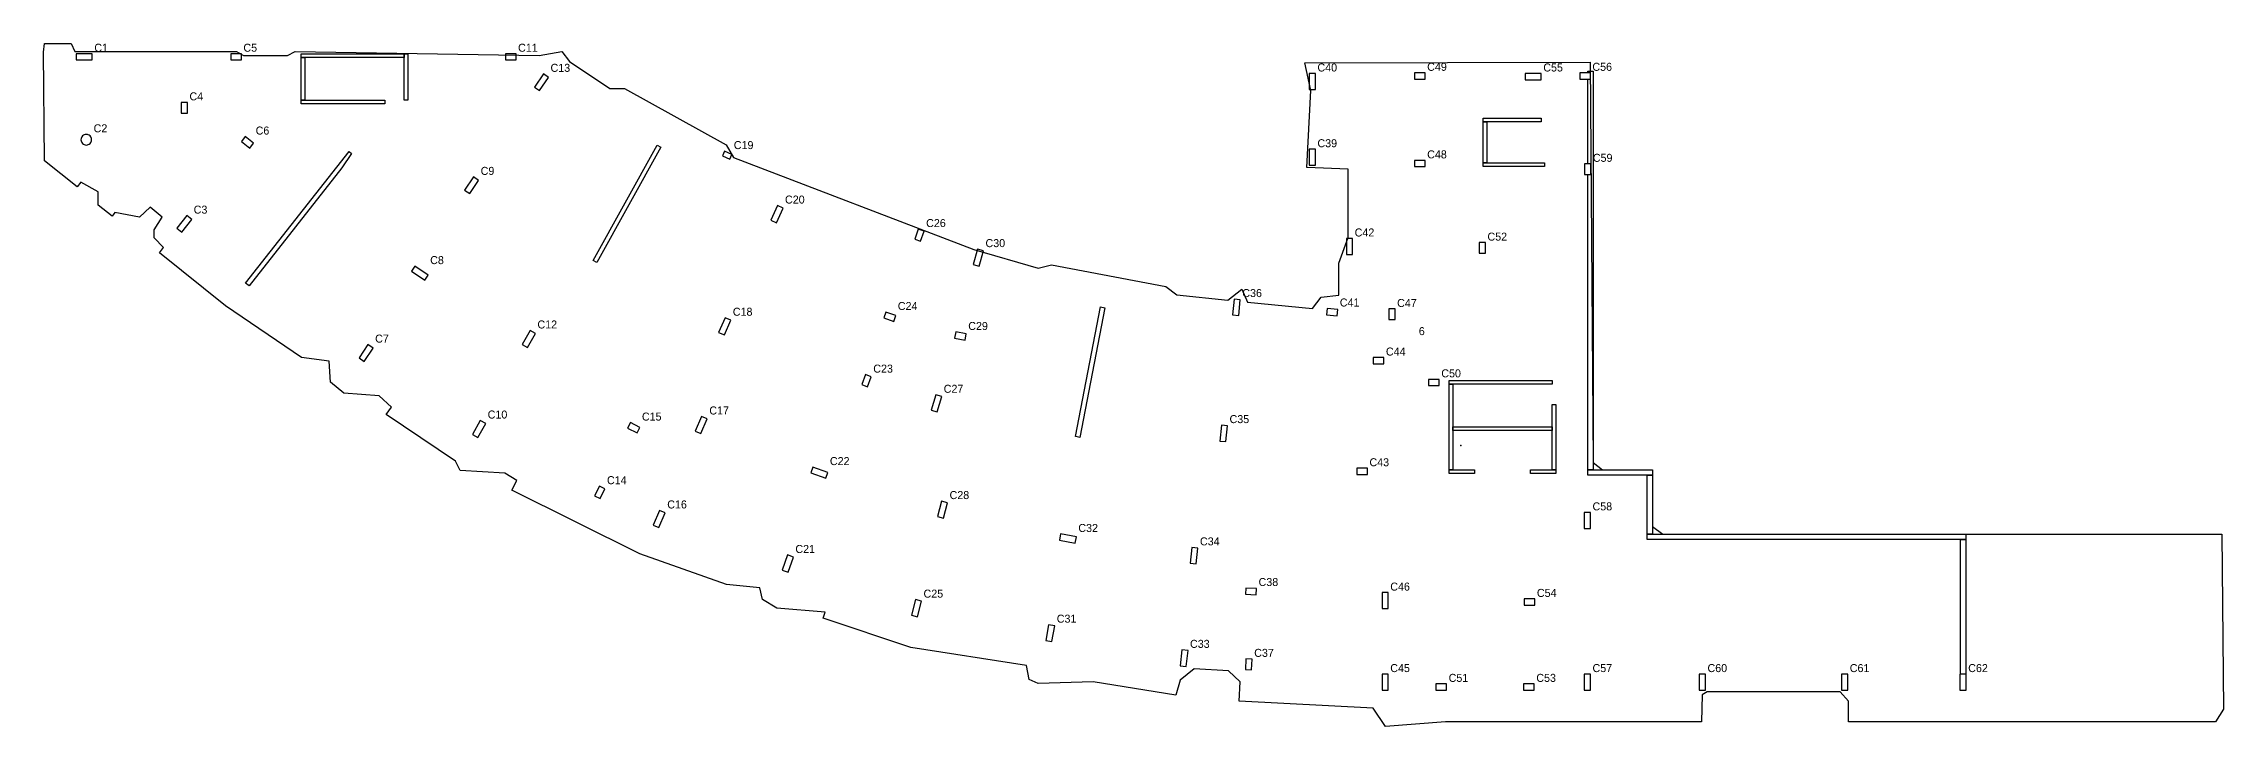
# Model space of a CAD drawing. Header units: inches. Extents: x 3290 to 9617, y 5313 to 56300.
# Drawn here: x 3290 to 8193, y 13497 to 15032 of the extents above; entities that cross this region are included whole.
import ezdxf

# ---------------------------------------------------------------- set-up
doc = ezdxf.new("R2010")
doc.units = ezdxf.units.IN
for name, color, linetype in [('BOUNDARY', 1, 'Continuous'), ('COL-LABEL', 2, 'Continuous'), ('COLS', 2, 'Continuous'), ('DATUM', 7, 'Continuous'), ('FLOOR NUMBER', 3, 'Continuous'), ('WALL', 4, 'Continuous')]:
    doc.layers.add(name, color=color, linetype=linetype)

msp = doc.modelspace()

# ---------------------------------------------------------------- linework, layer by layer
at = {"layer": 'BOUNDARY'}
msp.add_lwpolyline([(3290.3, 15013.1), (3292, 15032.3), (3352.1, 15032.3), (3360.3, 15014.9), (3724.2, 15014.9), (3740, 15005.9), (3839, 15005.9), (3856.2, 15014.9), (4405, 15005.9), (4456.2, 15014.9), (4473.4, 14992.4), (4563.5, 14931.2), (4597.2, 14931.5), (4825.6, 14804.7), (4842, 14776.4), (5382.9, 14569.7), (5527.6, 14527.2), (5557.6, 14535.2), (5814.1, 14485.8), (5839.1, 14467.3), (5953.5, 14455.7), (5985.1, 14480.3), (5998.1, 14451.2), (6144.3, 14436.4), (6163.7, 14462.3), (6203.3, 14466.5), (6203.3, 14538.5), (6224.2, 14596.2), (6224.2, 14750.3), (6131.8, 14753.7), (6140.8, 14927), (6127, 14989), (6768.6, 14990.3), (6775.3, 14090.3), (6796.4, 14074.1), (6909.1, 14074.1), (6909.1, 13946.3), (6931.9, 13929.2), (8189.3, 13929.2), (8193.1, 13535.9), (8175.1, 13507.1), (7349.6, 13507.1), (7349.6, 13553.9), (7331.3, 13574.5), (7031.8, 13574.5), (7020.5, 13568.3), (7019.3, 13507.1), (6443.2, 13507.1), (6308.1, 13497.1), (6280.6, 13538.4), (5979, 13554), (5981.4, 13597), (5955.7, 13622.4), (5877.9, 13626.7), (5846.6, 13600.9), (5836.7, 13567.5), (5651, 13597.6), (5527, 13593.2), (5507.3, 13602.6), (5501.2, 13634.3), (5240.8, 13674.2), (5043.5, 13740.8), (5048.1, 13753.9), (4939.2, 13763.1), (4907.3, 13782.6), (4901.2, 13808.3), (4826.2, 13816.1), (4631.1, 13885), (4343.7, 14028.5), (4354.6, 14050.1), (4328, 14066.3), (4227, 14072.1), (4216.4, 14093.5), (4061, 14198), (4072.5, 14215), (4045.2, 14240.3), (3965.9, 14246.3), (3935.3, 14271.2), (3932.5, 14318.1), (3870.2, 14326.5), (3699.1, 14442.8), (3550.8, 14561.7), (3560.1, 14573.5), (3539.3, 14595.9), (3539.3, 14613.9), (3557.3, 14642.4), (3529.7, 14664.5), (3505.9, 14642.3), (3450.8, 14652.6), (3444.4, 14644.5), (3413.3, 14669), (3413.3, 14699), (3373.7, 14720.5), (3365.6, 14710.2), (3292.3, 14769)], close=True, dxfattribs=at)
at = {"layer": 'COLS'}
for points in [[(3363.9, 15009.5), (3363.9, 14995.5), (3399.9, 14995.5), (3399.9, 15009.5)], [(3735.2, 14995.5), (3735.2, 15009.5), (3711.2, 15009.5), (3711.2, 14995.5)], [(4353, 14995.5), (4353, 15009.5), (4329, 15009.5), (4329, 14995.5)], [(4394.2, 14934.5), (4405.8, 14926.6), (4426, 14956.4), (4414.4, 14964.3)], [(6150.9, 14965.1), (6136.9, 14965.1), (6136.9, 14929.1), (6150.9, 14929.1)], [(6397.7, 14952.6), (6397.7, 14966.6), (6373.7, 14966.6), (6373.7, 14952.6)], [(6658.9, 14951.1), (6658.9, 14965.1), (6622.9, 14965.1), (6622.9, 14951.1)], [(6769.3, 14952.6), (6769.3, 14966.6), (6745.3, 14966.6), (6745.3, 14952.6)], [(3599.9, 14876.2), (3613.9, 14876.2), (3613.9, 14900.2), (3599.9, 14900.2)], [(3398.3, 14816.3), (3398.1, 14818.6), (3397.4, 14820.9), (3396.3, 14822.9), (3394.8, 14824.8), (3393, 14826.2), (3390.9, 14827.4), (3388.7, 14828), (3386.3, 14828.3), (3384, 14828), (3381.7, 14827.4), (3379.7, 14826.2), (3377.8, 14824.8), (3376.4, 14822.9), (3375.2, 14820.9), (3374.6, 14818.6), (3374.3, 14816.3), (3374.6, 14813.9), (3375.2, 14811.7), (3376.4, 14809.6), (3377.8, 14807.8), (3379.7, 14806.3), (3381.7, 14805.2), (3384, 14804.5), (3386.3, 14804.3), (3388.7, 14804.5), (3390.9, 14805.2), (3393, 14806.3), (3394.8, 14807.8), (3396.3, 14809.6), (3397.4, 14811.7), (3398.1, 14813.9)], [(3754, 14797.4), (3762.7, 14808.4), (3743.8, 14823.3), (3735.2, 14812.3)], [(4821.8, 14790.6), (4816.9, 14779.6), (4833.4, 14772.3), (4838.2, 14783.3)], [(6150.9, 14794.8), (6136.9, 14794.8), (6136.9, 14758.8), (6150.9, 14758.8)], [(6397.7, 14755.7), (6397.7, 14769.7), (6373.7, 14769.7), (6373.7, 14755.7)], [(6770.3, 14762), (6756.3, 14762), (6756.3, 14738), (6770.3, 14738)], [(4237, 14702.8), (4248.6, 14695), (4268.8, 14724.8), (4257.2, 14732.6)], [(4926, 14635.2), (4938.7, 14629.5), (4953.4, 14662.4), (4940.6, 14668.1)], [(3590.2, 14617.2), (3601.2, 14608.6), (3623.4, 14636.9), (3612.4, 14645.5)], [(5270.8, 14610.5), (5257.7, 14615.3), (5249.5, 14592.7), (5262.6, 14587.9)], [(5380.9, 14535.6), (5394.3, 14531.8), (5404.3, 14566.4), (5390.8, 14570.2)], [(6234.6, 14594.1), (6220.6, 14594.1), (6220.6, 14558.1), (6234.6, 14558.1)], [(6533.3, 14584.8), (6519.3, 14584.8), (6519.3, 14560.8), (6533.3, 14560.8)], [(4147.5, 14500.3), (4155.3, 14511.9), (4125.5, 14532), (4117.6, 14520.4)], [(4808.6, 14383), (4821.4, 14377.3), (4836, 14410.2), (4823.2, 14415.9)], [(5184.6, 14428.8), (5179.8, 14415.7), (5202.4, 14407.5), (5207.1, 14420.6)], [(5964.4, 14422.1), (5978.3, 14420.7), (5981.9, 14456.5), (5968, 14457.9)], [(6199.8, 14420.3), (6201.2, 14434.3), (6177.3, 14436.7), (6175.9, 14422.8)], [(6316.1, 14411.6), (6330.1, 14411.6), (6330.1, 14435.6), (6316.1, 14435.6)], [(4366.5, 14356.1), (4378.7, 14349.1), (4396.5, 14380.4), (4384.4, 14387.3)], [(5362.9, 14365.6), (5365.5, 14379.4), (5341.9, 14383.9), (5339.3, 14370.1)], [(3999.8, 14325.6), (4011.4, 14317.8), (4031.5, 14347.6), (4019.9, 14355.5)], [(6304.9, 14312.4), (6304.9, 14326.4), (6280.9, 14326.4), (6280.9, 14312.4)], [(5151.9, 14283.2), (5138.7, 14288), (5130.5, 14265.5), (5143.7, 14260.7)], [(6429.5, 14263.4), (6429.5, 14277.4), (6405.5, 14277.4), (6405.5, 14263.4)], [(5286.9, 14208.1), (5300.4, 14204.2), (5310.3, 14238.8), (5296.9, 14242.7)], [(4254.6, 14153.5), (4266.8, 14146.6), (4284.6, 14177.8), (4272.4, 14184.8)], [(4625.2, 14157), (4631.5, 14169.5), (4610, 14180.2), (4603.7, 14167.7)], [(4756, 14160.8), (4768.8, 14155.3), (4783.1, 14188.3), (4770.3, 14193.9)], [(5935.7, 14138.7), (5949.6, 14137.3), (5953.2, 14173.1), (5939.3, 14174.5)], [(5049.7, 14055.1), (5054.3, 14068.3), (5020.3, 14080.1), (5015.7, 14066.9)], [(6267.9, 14063.5), (6267.9, 14077.5), (6243.9, 14077.5), (6243.9, 14063.5)], [(4552.9, 14030.9), (4540.4, 14037.2), (4529.7, 14015.7), (4542.2, 14009.5)], [(4661.4, 13949.6), (4674.2, 13944), (4688.5, 13977.1), (4675.6, 13982.6)], [(5300.8, 13968.9), (5314.3, 13965.3), (5323.5, 14000.1), (5310, 14003.7)], [(6755.6, 13942.3), (6769.6, 13942.3), (6769.6, 13978.3), (6755.6, 13978.3)], [(5610.5, 13909.3), (5613.1, 13923.1), (5577.7, 13929.7), (5575.1, 13915.9)], [(4951.7, 13848.5), (4964.9, 13843.9), (4976.7, 13877.9), (4963.5, 13882.5)], [(5868.8, 13863.8), (5882.7, 13862.3), (5886.7, 13898.1), (5872.8, 13899.6)], [(5242.1, 13747.3), (5255.6, 13743.8), (5264.9, 13778.6), (5251.3, 13782.1)], [(6017.7, 13792.9), (6018.5, 13806.9), (5994.5, 13808.2), (5993.7, 13794.2)], [(6300.7, 13761.9), (6314.7, 13761.9), (6314.7, 13797.9), (6300.7, 13797.9)], [(6644.5, 13769.7), (6644.5, 13783.7), (6620.5, 13783.7), (6620.5, 13769.7)], [(5544.2, 13690.4), (5558, 13687.8), (5564.6, 13723.2), (5550.8, 13725.8)], [(5846.4, 13633.4), (5860.3, 13631.9), (5864.3, 13667.7), (5850.4, 13669.2)], [(6008.7, 13648.1), (5994.7, 13648.9), (5993.4, 13625), (6007.4, 13624.2)], [(6300.7, 13578.7), (6314.7, 13578.7), (6314.7, 13614.7), (6300.7, 13614.7)], [(6446, 13578.7), (6446, 13592.7), (6422, 13592.7), (6422, 13578.7)], [(6643.2, 13578.7), (6643.2, 13592.7), (6619.2, 13592.7), (6619.2, 13578.7)], [(6755.6, 13578.7), (6769.6, 13578.7), (6769.6, 13614.7), (6755.6, 13614.7)], [(7014.2, 13578.7), (7028.2, 13578.7), (7028.2, 13614.7), (7014.2, 13614.7)], [(7334.2, 13578.7), (7348.2, 13578.7), (7348.2, 13614.7), (7334.2, 13614.7)], [(7600.6, 13578.7), (7614.6, 13578.7), (7614.6, 13614.7), (7600.6, 13614.7)]]:
    msp.add_lwpolyline(points, close=True, dxfattribs=at)
at = {"layer": 'DATUM'}
msp.add_point((6477.6, 14128.8), dxfattribs=at)
at = {"layer": 'WALL'}
for points in [[(4101.5, 15001.1), (4051.8, 15001.1), (3869.5, 15001.1), (3869.5, 15009.1), (4101.5, 15009.1)], [(4101.5, 14905.1), (4101.5, 14953.4), (4101.5, 15009.1), (4109.5, 15009.1), (4109.5, 14905.1)], [(3877.5, 14905.1), (3869.5, 14905.1), (3869.5, 15001.1), (3877.5, 15001.1)], [(6763.3, 14074.1), (6763.3, 14217.9), (6763.3, 14738), (6770.3, 14738), (6770.3, 14762), (6763.3, 14762), (6763.3, 14952.6), (6769.3, 14952.6), (6769.3, 14966.6), (6763.3, 14966.6), (6763.3, 14970.1), (6775.3, 14970.1), (6775.3, 14074.1)], [(4036.5, 14897.1), (4028.1, 14897.1), (3869.5, 14897.1), (3869.5, 14905.1), (4057.5, 14905.1), (4057.5, 14897.1)], [(6658.3, 14856.3), (6653.2, 14856.3), (6528.2, 14856.3), (6528.2, 14864.3), (6658.3, 14864.3)], [(6528.2, 14764.3), (6528.2, 14848.3), (6528.2, 14856.3), (6536.2, 14856.3), (6536.2, 14764.3)], [(3752.4, 14487.7), (3744.1, 14493.3), (3977.4, 14789.6), (3982.9, 14785.2), (3961, 14752.7)], [(4534.8, 14539.9), (4526.1, 14544.8), (4670.1, 14804.1), (4678.9, 14799.2)], [(6639.7, 14756.3), (6536.2, 14756.3), (6528.2, 14756.3), (6528.2, 14764.3), (6666.3, 14764.3), (6666.3, 14756.3)], [(5620.9, 14146.9), (5615.3, 14148), (5611.1, 14148.8), (5667.2, 14440.1), (5677, 14438.2)], [(6683.3, 14266.7), (6639.7, 14266.7), (6451.7, 14266.7), (6451.7, 14274.7), (6683.3, 14274.7)], [(6451.7, 14073.7), (6451.7, 14086.6), (6451.7, 14266.7), (6459.7, 14266.7), (6459.7, 14073.7)], [(6691.3, 14073.7), (6683.3, 14073.7), (6683.3, 14220.7), (6691.3, 14220.7)], [(6565.7, 14162.7), (6565.7, 14162.7), (6459.7, 14162.7), (6459.7, 14170.7), (6683.3, 14170.7), (6683.3, 14162.7)], [(6459.7, 14065.7), (6451.7, 14065.7), (6451.7, 14073.7), (6508.7, 14073.7), (6508.7, 14065.7)], [(6666.6, 14065.7), (6639.7, 14065.7), (6634.3, 14065.7), (6634.3, 14073.7), (6691.3, 14073.7), (6691.3, 14065.7)], [(6897.1, 14062.1), (6855.4, 14062.1), (6763.3, 14062.1), (6763.3, 14074.1), (6909.1, 14074.1), (6909.1, 14062.1)], [(6909.1, 13929.1), (6897.1, 13929.1), (6897.1, 14062.1), (6909.1, 14062.1)], [(7189, 13917.1), (7181.8, 13917.1), (6897.1, 13917.1), (6897.1, 13929.1), (7613.6, 13929.1), (7613.6, 13917.1)], [(7601.6, 13614.7), (7601.6, 13797.6), (7601.6, 13917.1), (7613.6, 13917.1), (7613.6, 13614.7)]]:
    msp.add_lwpolyline(points, close=True, dxfattribs=at)

# ---------------------------------------------------------------- texts
at = {"layer": 'COL-LABEL'}
for s, p in [('C1', (3404.4, 15014)), ('C5', (3739.7, 15014)), ('C11', (4357.5, 15014)), ('C13', (4430.5, 14968.8)), ('C40', (6155.4, 14969.6)), ('C49', (6402.2, 14971.1)), ('C55', (6663.4, 14969.6)), ('C56', (6773.8, 14971.1)), ('C4', (3618.4, 14904.7)), ('C2', (3402.8, 14832.8)), ('C6', (3767.2, 14827.8)), ('C19', (4842.7, 14795.1)), ('C39', (6155.4, 14799.3)), ('C48', (6402.2, 14774.2)), ('C59', (6774.8, 14766.5)), ('C9', (4273.3, 14737.1)), ('C3', (3627.9, 14650)), ('C20', (4957.9, 14672.6)), ('C26', (5275.3, 14619.8)), ('C42', (6239.1, 14598.6)), ('C30', (5408.8, 14574.7)), ('C52', (6537.8, 14589.3)), ('C8', (4159.8, 14536.5)), ('C36', (5986.4, 14462.4)), ('C18', (4840.5, 14420.4)), ('C24', (5211.6, 14433.3)), ('C41', (6205.7, 14441.2)), ('C47', (6334.6, 14440.1)), ('C7', (4036, 14360)), ('C12', (4401, 14391.8)), ('C29', (5370, 14388.4)), ('C44', (6309.4, 14330.9)), ('C23', (5156.4, 14292.5)), ('C50', (6434, 14281.9)), ('C27', (5314.8, 14247.2)), ('C10', (4289.1, 14189.3)), ('C15', (4636, 14184.7)), ('C17', (4787.6, 14198.4)), ('C35', (5957.7, 14179)), ('C22', (5058.8, 14084.6)), ('C43', (6272.4, 14082)), ('C14', (4557.4, 14041.7)), ('C28', (5328, 14008.2)), ('C16', (4693, 13987.1)), ('C58', (6774.1, 13982.8)), ('C32', (5617.6, 13934.2)), ('C21', (4981.2, 13887)), ('C34', (5891.2, 13904.1)), ('C38', (6023, 13812.7)), ('C25', (5269.4, 13786.6)), ('C46', (6319.2, 13802.4)), ('C54', (6649, 13788.2)), ('C31', (5569.1, 13730.3)), ('C33', (5868.8, 13673.7)), ('C37', (6013.2, 13653.4)), ('C45', (6319.2, 13619.2)), ('C57', (6774.1, 13619.2)), ('C60', (7032.7, 13619.2)), ('C61', (7352.7, 13619.2)), ('C62', (7619.1, 13619.2)), ('C51', (6450.5, 13597.2)), ('C53', (6647.7, 13597.2))]:
    msp.add_text(s, height=18, dxfattribs=at).set_placement(p)
at = {"layer": 'FLOOR NUMBER'}
msp.add_text('6', height=18, dxfattribs=at).set_placement((6383.4, 14376.8))

doc.saveas('drawing.dxf')
